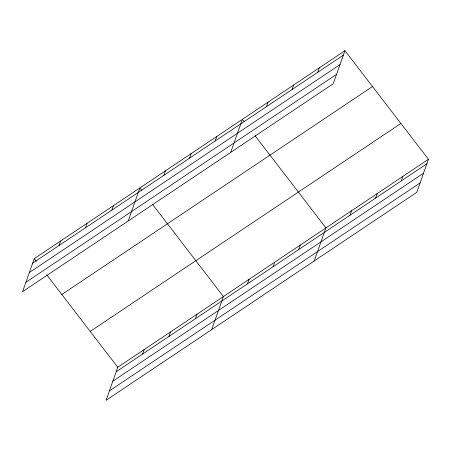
<?xml version="1.0" encoding="UTF-8"?>
<svg xmlns="http://www.w3.org/2000/svg" width="451" height="451" viewBox="0 0 451 451"><rect width="100%" height="100%" fill="white"/><g stroke="black" fill="none" stroke-linecap="round" stroke-linejoin="round"><path stroke-width="0.68" d="M344.942 50.687L34.259 258.643L22.55 291.707L333.233 83.751L344.942 50.687L428.45 159.293L416.741 192.357L106.058 400.313L117.767 367.249L428.45 159.293M59.075 245.462L60.671 240.964M85.481 227.789L87.077 223.29M111.887 210.11L113.483 205.611M128.18 221.001L139.889 187.937L141.98 190.649M163.927 175.281L165.523 170.777M189.561 158.121L191.156 153.622M215.189 140.966L216.784 136.467M142.584 354.069L144.179 349.57M230.703 152.376L242.418 119.312L244.087 121.482M168.99 336.395L170.585 331.897M266.451 106.656L268.046 102.151M195.401 318.716L196.991 314.217M292.085 89.495L293.68 84.997M211.694 329.608L223.403 296.544L152.833 204.771M317.718 72.34L319.308 67.842M247.441 283.888L249.031 279.383M273.069 266.727L274.665 262.228M298.703 249.572L300.293 245.073M314.217 260.982L325.926 227.918L254.945 135.599M349.965 215.262L351.555 210.758M375.593 198.102L377.188 193.603M401.227 180.947L402.816 176.448M32.669 263.142L343.346 55.185M29.326 272.567L340.009 64.611M25.887 282.281L336.57 74.325M61.821 294.48L372.498 86.524M90.211 331.406L400.894 123.45M116.178 371.748L426.855 163.792M112.84 381.174L423.517 173.218M109.396 390.887L420.078 182.931M34.259 258.643L36.351 261.354M46.786 274.93L117.767 367.249"/></g></svg>
